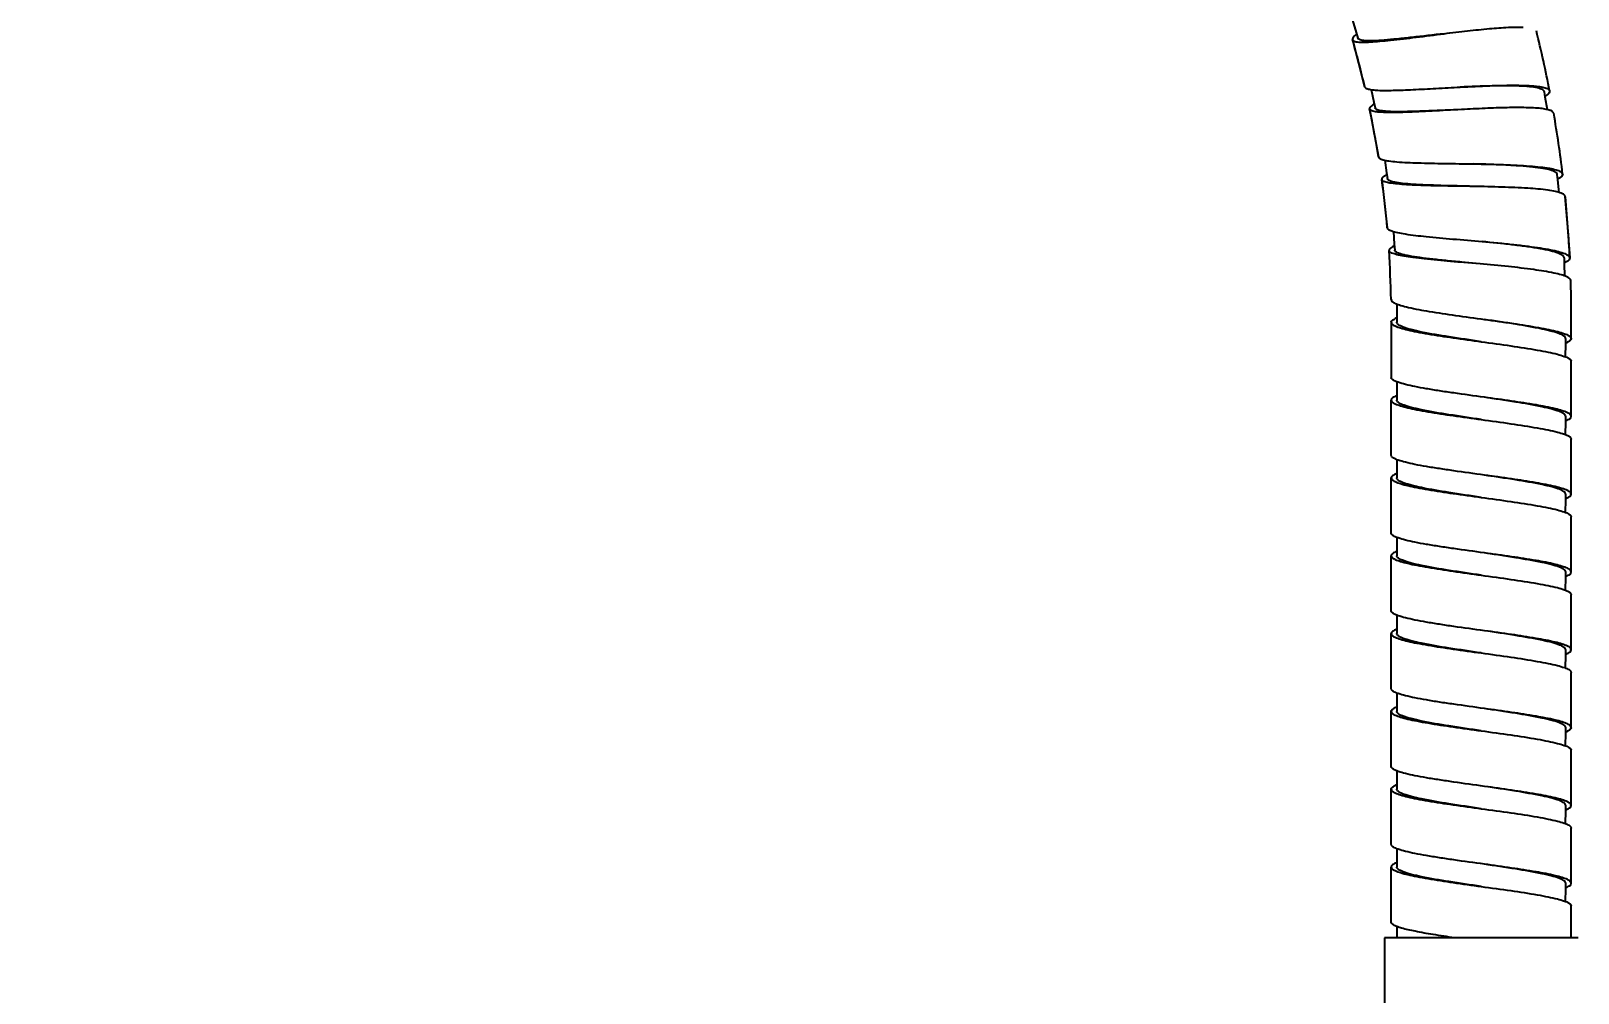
# Model space of a CAD drawing. Header units: millimetres. Extents: x 1035 to 2065, y 1005 to 1731.
# Drawn here: x 1253.5 to 1391, y 1403 to 1488.5 of the extents above; entities that cross this region are included whole.
import ezdxf

# ---------------------------------------------------------------- set-up
doc = ezdxf.new("R2010")
doc.units = ezdxf.units.MM
doc.layers.add('标注', color=1, linetype='Continuous')
doc.styles.add('Daelim Dimension', font='')
doc.styles.get('Daelim Dimension').set_extended_font_data('NanumGothic')
doc.dimstyles.new('DEFAULT', dxfattribs={"dimscale": 2, "dimtxt": 2, "dimasz": 2, "dimexe": 0, "dimexo": 2, "dimgap": 1, "dimtad": 1, "dimdec": 1, "dimzin": 9, "dimdsep": 46, "dimtxsty": 'Daelim Dimension', "dimcen": 0.5, "dimclrd": 252, "dimclre": 252, "dimclrt": 3, "dimadec": 1, "dimazin": 0, "dimtfac": 1, "dimtdec": 1, "dimtix": 1, "dimtmove": 0, "dimatfit": 3, "dimfxl": 1, "dimtolj": 1, "dimtzin": 1, "dimlwd": 9, "dimlwe": 9, "dimarcsym": 0})

# ---------------------------------------------------------------- blocks, each defined once
blk = doc.blocks.new('*D1')
at = {"layer": 'Defpoints', "color": 0, "transparency": 16777216}
for p in [(1167.46, 1411.89), (1412.49, 1245.92), (1167.46, 1219.15)]:
    blk.add_point(p, dxfattribs=at)
at = {"layer": '标注', "color": 5, "lineweight": 9, "transparency": 16777216}
for p, q in [((1167.46, 1407.89), (1167.46, 1219.15)), ((1412.49, 1241.92), (1412.49, 1219.15)), ((1408.49, 1219.15), (1171.46, 1219.15))]:
    blk.add_line(p, q, dxfattribs=at)
at = {"layer": '标注', "color": 5, "transparency": 16777216}
for points in [[(1171.46, 1219.81), (1171.46, 1218.48), (1167.46, 1219.15)], [(1408.49, 1219.81), (1408.49, 1218.48), (1412.49, 1219.15)]]:
    blk.add_solid(points, dxfattribs=at)
at = {"layer": '标注', "color": 7, "transparency": 16777216, "insert": (1289.98, 1228.77), "char_height": 14, "attachment_point": 5, "style": 'Daelim Dimension'}
blk.add_mtext('\\A1;245', dxfattribs=at)

msp = doc.modelspace()

# ---------------------------------------------------------------- linework, layer by layer
at = {"color": 7, "linetype": 'Continuous'}
for p, q in [((1370.95, 1489.45), (1371.27, 1488.35)), ((1370.93, 1487.71), (1372.02, 1483.51)), ((1371.27, 1488.35), (1371.42, 1487.85)), ((1372.6, 1483.28), (1372.84, 1482.16)), ((1372.84, 1482.16), (1372.95, 1481.65)), ((1388.07, 1482.61), (1387.99, 1483.07)), ((1388.26, 1481.47), (1388.07, 1482.61)), ((1372.46, 1481.55), (1373.25, 1477.28)), ((1388.82, 1481.16), (1388.82, 1481.16)), ((1373.81, 1477.01), (1373.97, 1475.87)), ((1373.55, 1475.29), (1374.03, 1470.98)), ((1373.97, 1475.87), (1374.04, 1475.36)), ((1389.19, 1475.24), (1389.14, 1475.71)), ((1389.3, 1474.1), (1389.19, 1475.24)), ((1389.62, 1475.76), (1389.62, 1475.76)), ((1389.84, 1473.75), (1389.84, 1473.75)), ((1389.84, 1473.75), (1390.25, 1468.31)), ((1390.25, 1468.31), (1390.25, 1468.31)), ((1374.38, 1462.59), (1374.38, 1457.69)), ((1390.38, 1454.23), (1390.38, 1459.13)), ((1374.38, 1450.77), (1374.38, 1455.67)), ((1390.38, 1447.31), (1390.38, 1452.21)), ((1374.38, 1443.85), (1374.38, 1448.75)), ((1390.38, 1440.39), (1390.38, 1445.29)), ((1374.38, 1436.93), (1374.38, 1441.83)), ((1390.38, 1433.48), (1390.38, 1438.37)), ((1374.38, 1430.02), (1374.38, 1434.91)), ((1390.38, 1426.56), (1390.38, 1431.46)), ((1374.38, 1423.1), (1374.38, 1428)), ((1390.38, 1419.64), (1390.38, 1424.54)), ((1374.38, 1416.18), (1374.38, 1421.08)), ((1390.38, 1412.72), (1390.38, 1417.62)), ((1374.38, 1409.26), (1374.38, 1414.16)), ((1390.38, 1407.87), (1390.38, 1410.7)), ((1390.98, 1407.87), (1373.78, 1407.87)), ((1373.78, 1407.87), (1373.78, 1396.87)), ((1374.88, 1408.9), (1374.88, 1407.87))]:
    msp.add_line(p, q, dxfattribs=at)
for points in [[(1374.57, 1470.67), (1374.65, 1469.52), (1374.69, 1469)], [(1389.82, 1466.67), (1389.79, 1467.81), (1389.78, 1468.29)], [(1374.88, 1464.23), (1374.88, 1464.13), (1374.88, 1463.11), (1374.88, 1462.59)], [(1389.88, 1459.5), (1389.89, 1460.67), (1389.89, 1461.15)], [(1374.88, 1457.32), (1374.88, 1457.21), (1374.88, 1456.19), (1374.88, 1455.67)], [(1389.88, 1452.58), (1389.89, 1453.75), (1389.89, 1454.23)], [(1374.88, 1450.4), (1374.88, 1450.29), (1374.88, 1449.27), (1374.88, 1448.75)], [(1389.88, 1445.66), (1389.89, 1446.83), (1389.89, 1447.31)], [(1374.88, 1443.48), (1374.88, 1442.35), (1374.88, 1441.83)], [(1389.88, 1438.74), (1389.89, 1439.92), (1389.89, 1440.39)], [(1374.88, 1436.56), (1374.88, 1435.44), (1374.88, 1434.92)], [(1389.88, 1431.83), (1389.89, 1433), (1389.89, 1433.48)], [(1374.88, 1429.65), (1374.88, 1428.52), (1374.88, 1428)], [(1389.88, 1424.91), (1389.89, 1426.08), (1389.89, 1426.56)], [(1374.88, 1422.73), (1374.88, 1421.59), (1374.88, 1421.08)], [(1389.88, 1417.99), (1389.89, 1419.16), (1389.89, 1419.64)], [(1374.88, 1415.81), (1374.88, 1414.69), (1374.88, 1414.16)], [(1389.88, 1411.07), (1389.89, 1412.25), (1389.89, 1412.72)]]:
    msp.add_lwpolyline(points, dxfattribs=at)
for centre, radius, start, end in [((1284.49, 1463.05), 89.9, 13.1563, 15.92), ((1284.47, 1463.05), 105.91, 10.9416, 13.8955), ((1284.47, 1463.05), 89.91, 9.1084, 11.8717), ((1284.47, 1463.05), 105.91, 6.8937, 9.8476), ((1284.47, 1463.05), 105.91, 6.8937, 9.8476), ((1284.47, 1463.05), 89.91, 5.0604, 7.8236), ((1284.45, 1463.05), 105.93, 2.8461, 5.7993), ((1284.45, 1463.05), 89.93, 0.9921, 3.7757), ((1375.73, 1460.72), 2.41, 111.8758, 114.265), ((1389.02, 1462.99), 2.39, 292.512, 295.0143), ((1375.76, 1426.14), 2.41, 112.578, 115.054), ((1389.03, 1428.37), 2.36, 292.6779, 295.2808), ((1375.75, 1419.24), 2.39, 112.6108, 115.1601)]:
    msp.add_arc(centre, radius, start, end, dxfattribs=at)
for points, knots in [([(1379.08, 1488.24), (1379.77, 1488.33), (1381.12, 1488.49), (1383.02, 1488.69), (1384.66, 1488.81), (1385.66, 1488.84), (1386.1, 1488.83)], [0, 0, 0, 0, 0.297511, 0.575123, 0.814429, 1, 1, 1, 1]), ([(1371.1, 1488.02), (1371.05, 1487.97), (1370.96, 1487.88), (1370.92, 1487.76), (1370.93, 1487.71)], [0, 0, 0, 0, 0.613615, 1, 1, 1, 1]), ([(1370.93, 1487.71), (1370.95, 1487.65), (1371.05, 1487.58), (1371.2, 1487.54), (1371.31, 1487.52), (1371.37, 1487.51)], [0, 0, 0, 0, 0.363191, 0.64222, 1, 1, 1, 1]), ([(1371.27, 1488.16), (1371.26, 1488.15), (1371.2, 1488.1), (1371.14, 1488.06), (1371.1, 1488.02)], [0, 0, 0, 0, 0.273472, 1, 1, 1, 1]), ([(1371.37, 1487.51), (1371.53, 1487.49), (1371.92, 1487.48), (1372.59, 1487.5), (1373.41, 1487.57), (1374.76, 1487.7), (1376.67, 1487.93), (1378.25, 1488.13), (1379.08, 1488.24)], [0, 0, 0, 0, 0.064223, 0.150751, 0.257872, 0.383146, 0.675685, 1, 1, 1, 1]), ([(1379.08, 1488.24), (1378.12, 1488.13), (1376.73, 1487.96), (1374.95, 1487.77), (1373.82, 1487.66), (1372.98, 1487.61), (1372.42, 1487.6), (1372.1, 1487.61), (1371.83, 1487.64), (1371.6, 1487.69), (1371.44, 1487.77), (1371.42, 1487.85)], [0, 0, 0, 0, 0.373364, 0.542577, 0.691437, 0.814405, 0.864806, 0.907323, 0.941781, 0.968195, 1, 1, 1, 1]), ([(1372.02, 1483.51), (1372.03, 1483.47), (1372.11, 1483.4), (1372.23, 1483.35), (1372.43, 1483.29), (1372.75, 1483.24), (1373.04, 1483.22), (1373.2, 1483.21)], [0, 0, 0, 0, 0.120195, 0.207733, 0.318034, 0.610859, 1, 1, 1, 1]), ([(1373.2, 1483.21), (1373.65, 1483.19), (1374.69, 1483.2), (1376.41, 1483.27), (1378.4, 1483.38), (1379.8, 1483.46), (1380.52, 1483.49)], [0, 0, 0, 0, 0.185621, 0.425831, 0.70384, 1, 1, 1, 1]), ([(1380.52, 1483.49), (1381.4, 1483.54), (1382.68, 1483.6), (1384.34, 1483.65), (1385.44, 1483.66), (1386.39, 1483.64), (1387.19, 1483.59), (1387.79, 1483.51), (1388.13, 1483.42), (1388.26, 1483.36)], [0, 0, 0, 0, 0.339819, 0.496654, 0.639062, 0.763292, 0.866191, 0.945406, 1, 1, 1, 1]), ([(1387.99, 1483.07), (1387.97, 1483.16), (1387.83, 1483.27), (1387.61, 1483.36), (1387.23, 1483.46), (1386.6, 1483.54), (1385.69, 1483.6), (1384.58, 1483.61), (1382.83, 1483.59), (1381.46, 1483.53), (1380.52, 1483.49)], [0, 0, 0, 0, 0.035026, 0.062083, 0.096791, 0.18944, 0.311319, 0.458697, 0.626712, 1, 1, 1, 1]), ([(1388.26, 1483.36), (1388.29, 1483.34), (1388.37, 1483.3), (1388.44, 1483.22), (1388.46, 1483.15)], [0, 0, 0, 0, 0.313318, 1, 1, 1, 1]), ([(1372.83, 1481.97), (1372.81, 1481.96), (1372.75, 1481.92), (1372.69, 1481.88), (1372.65, 1481.84)], [0, 0, 0, 0, 0.273504, 1, 1, 1, 1]), ([(1388.46, 1483.15), (1388.47, 1483.09), (1388.4, 1482.92), (1388.28, 1482.82), (1388.2, 1482.76)], [0, 0, 0, 0, 0.389302, 1, 1, 1, 1]), ([(1372.65, 1481.84), (1372.59, 1481.79), (1372.5, 1481.72), (1372.45, 1481.59), (1372.46, 1481.55)], [0, 0, 0, 0, 0.613772, 1, 1, 1, 1]), ([(1372.75, 1481.35), (1372.68, 1481.37), (1372.56, 1481.41), (1372.47, 1481.5), (1372.46, 1481.55)], [0, 0, 0, 0, 0.614236, 1, 1, 1, 1]), ([(1380.62, 1481.5), (1379.75, 1481.45), (1378.1, 1481.36), (1376.12, 1481.26), (1374.74, 1481.22), (1373.91, 1481.23), (1373.27, 1481.26), (1372.9, 1481.31), (1372.75, 1481.35)], [0, 0, 0, 0, 0.332121, 0.628906, 0.75402, 0.859112, 0.941621, 1, 1, 1, 1]), ([(1380.63, 1481.5), (1379.66, 1481.45), (1378.26, 1481.39), (1376.47, 1481.32), (1375.33, 1481.3), (1374.5, 1481.3), (1373.94, 1481.33), (1373.61, 1481.37), (1373.35, 1481.41), (1373.12, 1481.47), (1372.97, 1481.57), (1372.95, 1481.65)], [0, 0, 0, 0, 0.373256, 0.542305, 0.691117, 0.814153, 0.864616, 0.907216, 0.941711, 0.968172, 1, 1, 1, 1]), ([(1387.68, 1481.59), (1387.25, 1481.63), (1386.25, 1481.68), (1384.59, 1481.67), (1382.68, 1481.6), (1381.32, 1481.53), (1380.62, 1481.5)], [0, 0, 0, 0, 0.185173, 0.424394, 0.702171, 1, 1, 1, 1]), ([(1388.82, 1481.16), (1388.81, 1481.22), (1388.71, 1481.34), (1388.47, 1481.44), (1388.12, 1481.53), (1387.84, 1481.57), (1387.68, 1481.59)], [0, 0, 0, 0, 0.133088, 0.333025, 0.621027, 1, 1, 1, 1]), ([(1373.25, 1477.28), (1373.26, 1477.22), (1373.35, 1477.14), (1373.5, 1477.08), (1373.61, 1477.04), (1373.66, 1477.03)], [0, 0, 0, 0, 0.361452, 0.64112, 1, 1, 1, 1]), ([(1373.66, 1477.03), (1373.83, 1476.98), (1374.24, 1476.91), (1375.27, 1476.81), (1376.92, 1476.74), (1379.2, 1476.7), (1380.86, 1476.68), (1381.73, 1476.66)], [0, 0, 0, 0, 0.064594, 0.151719, 0.385365, 0.67807, 1, 1, 1, 1]), ([(1381.73, 1476.66), (1382.6, 1476.65), (1383.89, 1476.62), (1385.54, 1476.55), (1386.64, 1476.48), (1387.59, 1476.4), (1388.38, 1476.29), (1388.98, 1476.17), (1389.31, 1476.05), (1389.43, 1475.98)], [0, 0, 0, 0, 0.339706, 0.496498, 0.638881, 0.763111, 0.866042, 0.945319, 1, 1, 1, 1]), ([(1389.14, 1475.71), (1389.13, 1475.8), (1389, 1475.93), (1388.79, 1476.03), (1388.41, 1476.16), (1387.79, 1476.28), (1386.89, 1476.4), (1385.78, 1476.49), (1384.04, 1476.59), (1382.67, 1476.64), (1381.73, 1476.66)], [0, 0, 0, 0, 0.034852, 0.061916, 0.096736, 0.189487, 0.311213, 0.45866, 0.626797, 1, 1, 1, 1]), ([(1373.75, 1475.57), (1373.69, 1475.53), (1373.6, 1475.46), (1373.54, 1475.33), (1373.55, 1475.29)], [0, 0, 0, 0, 0.61368, 1, 1, 1, 1]), ([(1373.82, 1475.07), (1373.75, 1475.1), (1373.64, 1475.14), (1373.55, 1475.24), (1373.55, 1475.29)], [0, 0, 0, 0, 0.613776, 1, 1, 1, 1]), ([(1373.94, 1475.69), (1373.93, 1475.68), (1373.86, 1475.64), (1373.8, 1475.6), (1373.75, 1475.57)], [0, 0, 0, 0, 0.273458, 1, 1, 1, 1]), ([(1381.69, 1474.66), (1380.72, 1474.69), (1379.32, 1474.72), (1377.53, 1474.78), (1376.39, 1474.84), (1375.56, 1474.9), (1375.01, 1474.97), (1374.68, 1475.03), (1374.42, 1475.09), (1374.2, 1475.17), (1374.05, 1475.28), (1374.04, 1475.36)], [0, 0, 0, 0, 0.373351, 0.542504, 0.691295, 0.814055, 0.864475, 0.907094, 0.94169, 0.968237, 1, 1, 1, 1]), ([(1389.62, 1475.76), (1389.62, 1475.7), (1389.55, 1475.54), (1389.41, 1475.44), (1389.33, 1475.39)], [0, 0, 0, 0, 0.38826, 1, 1, 1, 1]), ([(1389.43, 1475.98), (1389.46, 1475.96), (1389.54, 1475.91), (1389.61, 1475.83), (1389.62, 1475.76)], [0, 0, 0, 0, 0.31367, 1, 1, 1, 1]), ([(1381.69, 1474.66), (1380.82, 1474.68), (1379.16, 1474.7), (1377.18, 1474.74), (1375.79, 1474.81), (1374.97, 1474.87), (1374.33, 1474.95), (1373.96, 1475.02), (1373.82, 1475.07)], [0, 0, 0, 0, 0.332264, 0.629136, 0.754253, 0.859305, 0.941735, 1, 1, 1, 1]), ([(1389.47, 1474.06), (1389.31, 1474.12), (1388.93, 1474.22), (1387.95, 1474.39), (1386.36, 1474.52), (1384.15, 1474.61), (1382.54, 1474.65), (1381.69, 1474.66)], [0, 0, 0, 0, 0.064105, 0.150341, 0.38231, 0.675042, 1, 1, 1, 1]), ([(1389.84, 1473.75), (1389.83, 1473.82), (1389.72, 1473.96), (1389.56, 1474.03), (1389.47, 1474.06)], [0, 0, 0, 0, 0.386428, 1, 1, 1, 1]), ([(1374.03, 1470.98), (1374.04, 1470.92), (1374.13, 1470.83), (1374.27, 1470.76), (1374.37, 1470.72), (1374.43, 1470.7)], [0, 0, 0, 0, 0.36173, 0.6413, 1, 1, 1, 1]), ([(1374.43, 1470.7), (1374.59, 1470.64), (1374.99, 1470.54), (1376.01, 1470.37), (1377.65, 1470.18), (1379.93, 1469.98), (1381.58, 1469.84), (1382.45, 1469.76)], [0, 0, 0, 0, 0.064524, 0.151605, 0.385233, 0.677989, 1, 1, 1, 1]), ([(1382.45, 1469.76), (1383.32, 1469.69), (1384.6, 1469.57), (1386.24, 1469.38), (1387.33, 1469.24), (1388.27, 1469.09), (1389.05, 1468.93), (1389.64, 1468.76), (1389.96, 1468.62), (1390.08, 1468.54)], [0, 0, 0, 0, 0.339525, 0.496253, 0.638602, 0.762838, 0.865821, 0.945196, 1, 1, 1, 1]), ([(1389.77, 1468.29), (1389.77, 1468.38), (1389.65, 1468.52), (1389.44, 1468.63), (1389.08, 1468.79), (1388.47, 1468.96), (1387.57, 1469.14), (1386.48, 1469.31), (1384.75, 1469.53), (1383.39, 1469.67), (1382.45, 1469.76)], [0, 0, 0, 0, 0.035072, 0.06218, 0.096892, 0.189585, 0.311524, 0.458938, 0.62685, 1, 1, 1, 1]), ([(1374.42, 1469.24), (1374.35, 1469.2), (1374.25, 1469.13), (1374.18, 1469.02), (1374.19, 1468.97)], [0, 0, 0, 0, 0.614054, 1, 1, 1, 1]), ([(1374.45, 1468.74), (1374.38, 1468.77), (1374.27, 1468.82), (1374.19, 1468.92), (1374.19, 1468.97)], [0, 0, 0, 0, 0.614112, 1, 1, 1, 1]), ([(1374.61, 1469.34), (1374.59, 1469.33), (1374.53, 1469.3), (1374.46, 1469.27), (1374.42, 1469.24)], [0, 0, 0, 0, 0.273203, 1, 1, 1, 1]), ([(1382.27, 1467.77), (1381.4, 1467.85), (1379.75, 1467.99), (1377.77, 1468.17), (1376.39, 1468.33), (1375.58, 1468.45), (1374.94, 1468.57), (1374.59, 1468.68), (1374.45, 1468.74)], [0, 0, 0, 0, 0.332592, 0.629558, 0.754745, 0.859791, 0.941925, 1, 1, 1, 1]), ([(1382.27, 1467.77), (1381.31, 1467.86), (1379.91, 1468), (1378.13, 1468.18), (1376.99, 1468.32), (1376.17, 1468.44), (1375.62, 1468.55), (1375.3, 1468.63), (1375.04, 1468.72), (1374.83, 1468.81), (1374.69, 1468.92), (1374.69, 1469)], [0, 0, 0, 0, 0.373701, 0.54298, 0.691818, 0.814752, 0.865126, 0.907617, 0.94202, 0.968346, 1, 1, 1, 1]), ([(1390.25, 1468.31), (1390.26, 1468.25), (1390.17, 1468.09), (1390.03, 1468), (1389.94, 1467.96)], [0, 0, 0, 0, 0.388483, 1, 1, 1, 1]), ([(1390.08, 1468.54), (1390.11, 1468.52), (1390.18, 1468.46), (1390.25, 1468.38), (1390.25, 1468.31)], [0, 0, 0, 0, 0.314226, 1, 1, 1, 1]), ([(1389.98, 1466.63), (1389.82, 1466.7), (1389.45, 1466.82), (1388.47, 1467.05), (1386.9, 1467.3), (1384.71, 1467.55), (1383.11, 1467.7), (1382.27, 1467.77)], [0, 0, 0, 0, 0.064539, 0.151746, 0.384173, 0.675779, 1, 1, 1, 1]), ([(1390.33, 1466.29), (1390.33, 1466.35), (1390.22, 1466.51), (1390.07, 1466.58), (1389.98, 1466.63)], [0, 0, 0, 0, 0.385208, 1, 1, 1, 1]), ([(1390.38, 1461.14), (1390.38, 1461.97), (1390.39, 1463.69), (1390.36, 1465.4), (1390.33, 1466.29)], [0, 0, 0, 0, 0.484131, 1, 1, 1, 1]), ([(1374.37, 1464.61), (1374.37, 1464.54), (1374.45, 1464.44), (1374.59, 1464.35), (1374.69, 1464.3), (1374.74, 1464.27)], [0, 0, 0, 0, 0.371555, 0.649465, 1, 1, 1, 1]), ([(1374.74, 1464.27), (1374.9, 1464.2), (1375.29, 1464.06), (1376.29, 1463.81), (1377.91, 1463.52), (1380.16, 1463.18), (1381.8, 1462.95), (1382.66, 1462.84)], [0, 0, 0, 0, 0.064575, 0.151492, 0.385043, 0.677671, 1, 1, 1, 1]), ([(1374.38, 1462.59), (1374.38, 1462.65), (1374.46, 1462.75), (1374.59, 1462.84), (1374.69, 1462.89), (1374.74, 1462.91)], [0, 0, 0, 0, 0.37298, 0.648745, 1, 1, 1, 1]), ([(1382.66, 1462.84), (1383.51, 1462.72), (1385.11, 1462.5), (1387.03, 1462.2), (1388.35, 1461.95), (1389.13, 1461.78), (1389.73, 1461.6), (1390.06, 1461.47), (1390.18, 1461.39)], [0, 0, 0, 0, 0.336272, 0.632954, 0.757136, 0.862021, 0.94342, 1, 1, 1, 1]), ([(1389.88, 1461.15), (1389.89, 1461.23), (1389.77, 1461.36), (1389.57, 1461.47), (1389.33, 1461.58), (1389.02, 1461.68), (1388.51, 1461.83), (1387.31, 1462.1), (1385.3, 1462.45), (1383.59, 1462.7), (1382.66, 1462.84)], [0, 0, 0, 0, 0.033351, 0.059893, 0.094361, 0.136844, 0.187056, 0.309045, 0.625303, 1, 1, 1, 1]), ([(1374.38, 1462.59), (1374.38, 1462.52), (1374.46, 1462.43), (1374.59, 1462.33), (1374.68, 1462.28), (1374.73, 1462.26)], [0, 0, 0, 0, 0.374659, 0.650781, 1, 1, 1, 1]), ([(1374.73, 1462.26), (1374.88, 1462.19), (1375.25, 1462.06), (1375.9, 1461.89), (1376.71, 1461.72), (1378.05, 1461.48), (1379.96, 1461.19), (1381.55, 1460.97), (1382.38, 1460.86)], [0, 0, 0, 0, 0.064129, 0.150492, 0.257474, 0.382677, 0.675337, 1, 1, 1, 1]), ([(1382.38, 1460.85), (1381.43, 1461), (1379.66, 1461.26), (1377.57, 1461.6), (1376.33, 1461.88), (1375.79, 1462.03), (1375.47, 1462.14), (1375.22, 1462.25), (1375.01, 1462.37), (1374.88, 1462.5), (1374.88, 1462.59)], [0, 0, 0, 0, 0.372129, 0.688908, 0.81168, 0.862202, 0.904966, 0.939737, 0.966633, 1, 1, 1, 1]), ([(1390.18, 1461.39), (1390.21, 1461.37), (1390.3, 1461.32), (1390.38, 1461.22), (1390.38, 1461.14)], [0, 0, 0, 0, 0.330514, 1, 1, 1, 1]), ([(1382.38, 1460.86), (1383.26, 1460.74), (1384.92, 1460.51), (1386.91, 1460.2), (1388.28, 1459.95), (1389.09, 1459.77), (1389.7, 1459.59), (1390.05, 1459.45), (1390.18, 1459.38)], [0, 0, 0, 0, 0.334649, 0.632695, 0.757663, 0.86202, 0.943256, 1, 1, 1, 1]), ([(1390.38, 1461.14), (1390.38, 1461.08), (1390.31, 1460.98), (1390.18, 1460.89), (1390.08, 1460.84), (1390.03, 1460.82)], [0, 0, 0, 0, 0.374156, 0.649754, 1, 1, 1, 1]), ([(1390.18, 1459.38), (1390.21, 1459.36), (1390.3, 1459.3), (1390.38, 1459.2), (1390.38, 1459.13)], [0, 0, 0, 0, 0.332015, 1, 1, 1, 1]), ([(1374.58, 1457.44), (1374.55, 1457.46), (1374.47, 1457.52), (1374.38, 1457.61), (1374.38, 1457.69)], [0, 0, 0, 0, 0.329643, 1, 1, 1, 1]), ([(1382.66, 1455.92), (1381.75, 1456.04), (1380.41, 1456.23), (1378.7, 1456.48), (1377.54, 1456.67), (1376.54, 1456.85), (1375.7, 1457.04), (1375.06, 1457.22), (1374.71, 1457.36), (1374.58, 1457.44)], [0, 0, 0, 0, 0.33386, 0.490045, 0.632924, 0.758425, 0.863041, 0.944041, 1, 1, 1, 1]), ([(1374.59, 1455.92), (1374.56, 1455.9), (1374.47, 1455.84), (1374.38, 1455.74), (1374.38, 1455.67)], [0, 0, 0, 0, 0.331544, 1, 1, 1, 1]), ([(1374.83, 1456.04), (1374.81, 1456.03), (1374.73, 1455.99), (1374.65, 1455.95), (1374.59, 1455.92)], [0, 0, 0, 0, 0.278383, 1, 1, 1, 1]), ([(1389.88, 1454.23), (1389.89, 1454.31), (1389.77, 1454.44), (1389.57, 1454.56), (1389.33, 1454.66), (1389.03, 1454.76), (1388.51, 1454.91), (1387.31, 1455.19), (1385.3, 1455.53), (1383.59, 1455.78), (1382.66, 1455.92)], [0, 0, 0, 0, 0.033314, 0.059884, 0.09425, 0.13652, 0.186582, 0.308596, 0.625012, 1, 1, 1, 1]), ([(1390.03, 1454.55), (1389.89, 1454.62), (1389.53, 1454.75), (1388.61, 1454.99), (1387.1, 1455.27), (1385, 1455.6), (1383.47, 1455.81), (1382.66, 1455.92)], [0, 0, 0, 0, 0.064326, 0.150521, 0.381796, 0.673948, 1, 1, 1, 1]), ([(1374.38, 1455.67), (1374.38, 1455.6), (1374.46, 1455.51), (1374.59, 1455.41), (1374.68, 1455.36), (1374.73, 1455.34)], [0, 0, 0, 0, 0.375097, 0.650994, 1, 1, 1, 1]), ([(1374.73, 1455.34), (1374.88, 1455.27), (1375.25, 1455.14), (1375.9, 1454.97), (1376.71, 1454.8), (1378.05, 1454.56), (1379.96, 1454.27), (1381.55, 1454.05), (1382.38, 1453.94)], [0, 0, 0, 0, 0.06411, 0.15047, 0.25746, 0.382673, 0.675339, 1, 1, 1, 1]), ([(1382.38, 1453.94), (1381.43, 1454.08), (1379.65, 1454.34), (1377.57, 1454.69), (1376.32, 1454.97), (1375.78, 1455.12), (1375.47, 1455.22), (1375.22, 1455.33), (1375.01, 1455.45), (1374.88, 1455.58), (1374.88, 1455.67)], [0, 0, 0, 0, 0.372387, 0.689586, 0.812362, 0.862785, 0.905359, 0.939965, 0.966715, 1, 1, 1, 1]), ([(1390.38, 1454.23), (1390.38, 1454.29), (1390.31, 1454.39), (1390.18, 1454.48), (1390.09, 1454.53), (1390.03, 1454.55)], [0, 0, 0, 0, 0.374793, 0.650609, 1, 1, 1, 1]), ([(1382.38, 1453.94), (1383.26, 1453.82), (1384.92, 1453.59), (1386.91, 1453.28), (1388.28, 1453.03), (1389.09, 1452.85), (1389.71, 1452.67), (1390.05, 1452.54), (1390.18, 1452.46)], [0, 0, 0, 0, 0.334732, 0.632826, 0.757795, 0.862129, 0.943321, 1, 1, 1, 1]), ([(1389.94, 1453.86), (1389.96, 1453.87), (1390.04, 1453.9), (1390.13, 1453.95), (1390.18, 1453.98)], [0, 0, 0, 0, 0.279043, 1, 1, 1, 1]), ([(1390.18, 1453.98), (1390.21, 1454), (1390.3, 1454.06), (1390.38, 1454.15), (1390.38, 1454.23)], [0, 0, 0, 0, 0.330507, 1, 1, 1, 1]), ([(1390.18, 1452.46), (1390.21, 1452.44), (1390.3, 1452.38), (1390.38, 1452.28), (1390.38, 1452.21)], [0, 0, 0, 0, 0.331758, 1, 1, 1, 1]), ([(1374.58, 1450.52), (1374.55, 1450.54), (1374.47, 1450.6), (1374.38, 1450.7), (1374.38, 1450.77)], [0, 0, 0, 0, 0.329849, 1, 1, 1, 1]), ([(1382.66, 1449), (1381.75, 1449.13), (1380.41, 1449.31), (1378.7, 1449.57), (1377.55, 1449.75), (1376.54, 1449.93), (1375.7, 1450.12), (1375.07, 1450.3), (1374.71, 1450.44), (1374.58, 1450.52)], [0, 0, 0, 0, 0.333793, 0.489954, 0.632819, 0.758321, 0.862955, 0.94399, 1, 1, 1, 1]), ([(1374.59, 1449), (1374.56, 1448.98), (1374.47, 1448.92), (1374.38, 1448.82), (1374.38, 1448.75)], [0, 0, 0, 0, 0.331386, 1, 1, 1, 1]), ([(1374.83, 1449.12), (1374.81, 1449.11), (1374.73, 1449.07), (1374.64, 1449.03), (1374.59, 1449)], [0, 0, 0, 0, 0.278525, 1, 1, 1, 1]), ([(1390.03, 1447.63), (1389.89, 1447.7), (1389.53, 1447.83), (1388.61, 1448.07), (1387.1, 1448.35), (1385, 1448.68), (1383.46, 1448.89), (1382.66, 1449)], [0, 0, 0, 0, 0.064339, 0.150541, 0.381821, 0.673965, 1, 1, 1, 1]), ([(1389.88, 1447.31), (1389.88, 1447.4), (1389.76, 1447.53), (1389.56, 1447.64), (1389.32, 1447.75), (1389.02, 1447.85), (1388.5, 1448), (1387.31, 1448.27), (1385.3, 1448.61), (1383.59, 1448.86), (1382.66, 1449)], [0, 0, 0, 0, 0.033487, 0.060043, 0.094399, 0.136822, 0.187084, 0.309277, 0.625347, 1, 1, 1, 1]), ([(1374.38, 1448.75), (1374.38, 1448.69), (1374.46, 1448.59), (1374.59, 1448.5), (1374.68, 1448.45), (1374.73, 1448.42)], [0, 0, 0, 0, 0.375019, 0.650941, 1, 1, 1, 1]), ([(1374.73, 1448.42), (1374.88, 1448.35), (1375.26, 1448.22), (1375.9, 1448.05), (1376.71, 1447.88), (1378.05, 1447.64), (1379.96, 1447.35), (1381.55, 1447.14), (1382.38, 1447.02)], [0, 0, 0, 0, 0.064123, 0.150492, 0.257486, 0.382698, 0.675354, 1, 1, 1, 1]), ([(1382.38, 1447.02), (1381.43, 1447.16), (1379.65, 1447.42), (1377.57, 1447.77), (1376.33, 1448.05), (1375.79, 1448.2), (1375.47, 1448.31), (1375.22, 1448.41), (1375.01, 1448.53), (1374.88, 1448.66), (1374.88, 1448.75)], [0, 0, 0, 0, 0.372303, 0.689228, 0.812033, 0.8625, 0.905193, 0.939902, 0.966682, 1, 1, 1, 1]), ([(1390.38, 1447.31), (1390.38, 1447.37), (1390.31, 1447.47), (1390.18, 1447.56), (1390.09, 1447.61), (1390.03, 1447.63)], [0, 0, 0, 0, 0.374768, 0.650594, 1, 1, 1, 1]), ([(1382.38, 1447.02), (1383.26, 1446.9), (1384.92, 1446.67), (1386.91, 1446.37), (1388.28, 1446.11), (1389.09, 1445.93), (1389.7, 1445.76), (1390.05, 1445.62), (1390.17, 1445.54)], [0, 0, 0, 0, 0.33454, 0.632532, 0.757505, 0.861891, 0.943181, 1, 1, 1, 1]), ([(1389.94, 1446.94), (1389.96, 1446.95), (1390.05, 1446.99), (1390.13, 1447.03), (1390.18, 1447.06)], [0, 0, 0, 0, 0.279423, 1, 1, 1, 1]), ([(1390.18, 1447.06), (1390.21, 1447.08), (1390.3, 1447.14), (1390.38, 1447.24), (1390.38, 1447.31)], [0, 0, 0, 0, 0.330007, 1, 1, 1, 1]), ([(1390.17, 1445.54), (1390.21, 1445.52), (1390.3, 1445.46), (1390.38, 1445.37), (1390.38, 1445.29)], [0, 0, 0, 0, 0.332251, 1, 1, 1, 1]), ([(1374.58, 1443.6), (1374.55, 1443.62), (1374.47, 1443.68), (1374.38, 1443.78), (1374.38, 1443.85)], [0, 0, 0, 0, 0.330168, 1, 1, 1, 1]), ([(1382.66, 1442.09), (1381.75, 1442.21), (1380.42, 1442.39), (1378.7, 1442.65), (1377.55, 1442.83), (1376.54, 1443.02), (1375.71, 1443.2), (1375.07, 1443.38), (1374.71, 1443.52), (1374.58, 1443.6)], [0, 0, 0, 0, 0.333651, 0.489761, 0.632601, 0.758107, 0.862778, 0.943887, 1, 1, 1, 1]), ([(1374.83, 1442.2), (1374.81, 1442.19), (1374.72, 1442.16), (1374.64, 1442.12), (1374.59, 1442.08)], [0, 0, 0, 0, 0.278742, 1, 1, 1, 1]), ([(1390.03, 1440.72), (1389.89, 1440.79), (1389.53, 1440.91), (1388.61, 1441.16), (1387.1, 1441.44), (1385, 1441.76), (1383.47, 1441.97), (1382.66, 1442.09)], [0, 0, 0, 0, 0.064322, 0.150514, 0.381787, 0.673942, 1, 1, 1, 1]), ([(1389.89, 1440.39), (1389.89, 1440.48), (1389.77, 1440.61), (1389.57, 1440.72), (1389.33, 1440.83), (1389.03, 1440.93), (1388.51, 1441.08), (1387.31, 1441.35), (1385.3, 1441.69), (1383.59, 1441.95), (1382.66, 1442.08)], [0, 0, 0, 0, 0.033358, 0.059938, 0.094367, 0.136725, 0.186825, 0.308901, 0.625258, 1, 1, 1, 1]), ([(1374.59, 1442.08), (1374.56, 1442.06), (1374.47, 1442), (1374.38, 1441.91), (1374.38, 1441.83)], [0, 0, 0, 0, 0.331066, 1, 1, 1, 1]), ([(1374.38, 1441.83), (1374.38, 1441.77), (1374.46, 1441.67), (1374.59, 1441.58), (1374.68, 1441.53), (1374.73, 1441.5)], [0, 0, 0, 0, 0.37508, 0.650984, 1, 1, 1, 1]), ([(1374.73, 1441.5), (1374.88, 1441.43), (1375.26, 1441.31), (1375.9, 1441.14), (1376.71, 1440.97), (1378.05, 1440.73), (1379.96, 1440.44), (1381.55, 1440.22), (1382.38, 1440.1)], [0, 0, 0, 0, 0.064127, 0.150498, 0.257492, 0.382706, 0.67536, 1, 1, 1, 1]), ([(1382.38, 1440.1), (1381.43, 1440.24), (1379.66, 1440.5), (1377.57, 1440.85), (1376.33, 1441.13), (1375.79, 1441.28), (1375.48, 1441.39), (1375.22, 1441.5), (1375.01, 1441.61), (1374.88, 1441.74), (1374.88, 1441.83)], [0, 0, 0, 0, 0.37208, 0.688886, 0.811681, 0.862214, 0.904986, 0.939763, 0.966651, 1, 1, 1, 1]), ([(1390.38, 1440.39), (1390.38, 1440.45), (1390.31, 1440.55), (1390.18, 1440.64), (1390.09, 1440.69), (1390.03, 1440.72)], [0, 0, 0, 0, 0.374779, 0.650603, 1, 1, 1, 1]), ([(1382.38, 1440.1), (1383.26, 1439.98), (1384.92, 1439.75), (1386.91, 1439.45), (1388.28, 1439.19), (1389.09, 1439.02), (1389.71, 1438.84), (1390.05, 1438.7), (1390.18, 1438.62)], [0, 0, 0, 0, 0.334684, 0.632752, 0.757721, 0.862069, 0.943286, 1, 1, 1, 1]), ([(1389.94, 1440.02), (1389.96, 1440.03), (1390.05, 1440.07), (1390.13, 1440.11), (1390.18, 1440.15)], [0, 0, 0, 0, 0.279251, 1, 1, 1, 1]), ([(1390.18, 1440.15), (1390.21, 1440.16), (1390.3, 1440.22), (1390.38, 1440.32), (1390.38, 1440.39)], [0, 0, 0, 0, 0.330203, 1, 1, 1, 1]), ([(1390.18, 1438.62), (1390.21, 1438.6), (1390.3, 1438.55), (1390.38, 1438.45), (1390.38, 1438.37)], [0, 0, 0, 0, 0.331906, 1, 1, 1, 1]), ([(1374.58, 1436.69), (1374.55, 1436.71), (1374.47, 1436.77), (1374.38, 1436.86), (1374.38, 1436.93)], [0, 0, 0, 0, 0.329673, 1, 1, 1, 1]), ([(1382.66, 1435.17), (1381.75, 1435.29), (1380.41, 1435.47), (1378.7, 1435.73), (1377.54, 1435.92), (1376.54, 1436.1), (1375.7, 1436.29), (1375.06, 1436.47), (1374.71, 1436.61), (1374.58, 1436.69)], [0, 0, 0, 0, 0.333851, 0.490033, 0.632909, 0.75841, 0.863028, 0.944033, 1, 1, 1, 1]), ([(1374.83, 1435.28), (1374.81, 1435.28), (1374.73, 1435.24), (1374.65, 1435.2), (1374.59, 1435.17)], [0, 0, 0, 0, 0.278398, 1, 1, 1, 1]), ([(1374.59, 1435.17), (1374.56, 1435.15), (1374.47, 1435.09), (1374.38, 1434.99), (1374.38, 1434.92)], [0, 0, 0, 0, 0.331543, 1, 1, 1, 1]), ([(1374.38, 1434.91), (1374.38, 1434.85), (1374.46, 1434.75), (1374.59, 1434.66), (1374.68, 1434.61), (1374.73, 1434.59)], [0, 0, 0, 0, 0.375065, 0.650973, 1, 1, 1, 1]), ([(1374.73, 1434.59), (1374.88, 1434.52), (1375.26, 1434.39), (1375.9, 1434.22), (1376.71, 1434.05), (1378.05, 1433.81), (1379.96, 1433.52), (1381.55, 1433.3), (1382.38, 1433.19)], [0, 0, 0, 0, 0.064117, 0.150481, 0.257473, 0.382686, 0.675346, 1, 1, 1, 1]), ([(1382.38, 1433.19), (1381.43, 1433.33), (1379.65, 1433.59), (1377.57, 1433.94), (1376.33, 1434.21), (1375.78, 1434.37), (1375.47, 1434.47), (1375.22, 1434.58), (1375.01, 1434.7), (1374.88, 1434.83), (1374.88, 1434.92)], [0, 0, 0, 0, 0.372385, 0.689485, 0.812291, 0.862741, 0.905339, 0.939963, 0.966722, 1, 1, 1, 1]), ([(1389.89, 1433.48), (1389.89, 1433.56), (1389.77, 1433.69), (1389.57, 1433.8), (1389.33, 1433.91), (1389.03, 1434.01), (1388.51, 1434.16), (1387.31, 1434.43), (1385.3, 1434.78), (1383.59, 1435.03), (1382.66, 1435.17)], [0, 0, 0, 0, 0.033452, 0.059989, 0.094246, 0.136454, 0.186586, 0.30884, 0.625033, 1, 1, 1, 1]), ([(1390.03, 1433.8), (1389.89, 1433.87), (1389.53, 1434), (1388.61, 1434.24), (1387.1, 1434.52), (1385, 1434.85), (1383.46, 1435.06), (1382.66, 1435.17)], [0, 0, 0, 0, 0.064323, 0.150515, 0.38179, 0.673945, 1, 1, 1, 1]), ([(1382.38, 1433.19), (1383.26, 1433.07), (1384.92, 1432.84), (1386.91, 1432.53), (1388.28, 1432.28), (1389.09, 1432.1), (1389.71, 1431.92), (1390.05, 1431.78), (1390.18, 1431.71)], [0, 0, 0, 0, 0.33472, 0.632809, 0.757778, 0.862116, 0.943313, 1, 1, 1, 1]), ([(1389.94, 1433.11), (1389.96, 1433.12), (1390.04, 1433.15), (1390.13, 1433.19), (1390.18, 1433.23)], [0, 0, 0, 0, 0.279086, 1, 1, 1, 1]), ([(1390.38, 1433.48), (1390.38, 1433.54), (1390.31, 1433.64), (1390.18, 1433.73), (1390.09, 1433.78), (1390.03, 1433.8)], [0, 0, 0, 0, 0.374801, 0.650615, 1, 1, 1, 1]), ([(1390.18, 1433.23), (1390.21, 1433.25), (1390.3, 1433.31), (1390.38, 1433.4), (1390.38, 1433.48)], [0, 0, 0, 0, 0.330443, 1, 1, 1, 1]), ([(1390.18, 1431.71), (1390.21, 1431.69), (1390.3, 1431.63), (1390.38, 1431.53), (1390.38, 1431.46)], [0, 0, 0, 0, 0.33179, 1, 1, 1, 1]), ([(1374.58, 1429.77), (1374.55, 1429.79), (1374.47, 1429.85), (1374.38, 1429.94), (1374.38, 1430.02)], [0, 0, 0, 0, 0.329854, 1, 1, 1, 1]), ([(1382.66, 1428.25), (1381.75, 1428.38), (1380.41, 1428.56), (1378.7, 1428.81), (1377.55, 1429), (1376.54, 1429.18), (1375.7, 1429.37), (1375.07, 1429.55), (1374.71, 1429.69), (1374.58, 1429.77)], [0, 0, 0, 0, 0.333791, 0.489952, 0.632817, 0.758319, 0.862954, 0.94399, 1, 1, 1, 1]), ([(1374.38, 1428), (1374.38, 1428.06), (1374.46, 1428.16), (1374.59, 1428.25), (1374.68, 1428.3), (1374.74, 1428.33)], [0, 0, 0, 0, 0.37443, 0.650462, 1, 1, 1, 1]), ([(1374.38, 1428), (1374.38, 1427.94), (1374.46, 1427.84), (1374.59, 1427.74), (1374.68, 1427.69), (1374.73, 1427.67)], [0, 0, 0, 0, 0.375004, 0.650929, 1, 1, 1, 1]), ([(1374.73, 1427.67), (1374.88, 1427.6), (1375.26, 1427.47), (1375.9, 1427.3), (1376.71, 1427.13), (1378.05, 1426.89), (1379.96, 1426.6), (1381.55, 1426.38), (1382.38, 1426.27)], [0, 0, 0, 0, 0.064126, 0.150497, 0.257492, 0.382705, 0.675359, 1, 1, 1, 1]), ([(1382.38, 1426.27), (1381.43, 1426.41), (1379.65, 1426.67), (1377.57, 1427.02), (1376.33, 1427.3), (1375.79, 1427.45), (1375.47, 1427.55), (1375.22, 1427.66), (1375.01, 1427.78), (1374.88, 1427.91), (1374.88, 1428)], [0, 0, 0, 0, 0.372304, 0.689205, 0.812009, 0.86249, 0.9052, 0.939912, 0.966687, 1, 1, 1, 1]), ([(1389.89, 1426.56), (1389.89, 1426.64), (1389.76, 1426.77), (1389.56, 1426.89), (1389.32, 1426.99), (1389.02, 1427.1), (1388.51, 1427.25), (1387.31, 1427.52), (1385.3, 1427.86), (1383.59, 1428.11), (1382.66, 1428.25)], [0, 0, 0, 0, 0.033464, 0.060094, 0.094517, 0.136912, 0.187062, 0.309143, 0.625366, 1, 1, 1, 1]), ([(1390.03, 1426.88), (1389.89, 1426.95), (1389.53, 1427.08), (1388.61, 1427.32), (1387.1, 1427.6), (1385, 1427.93), (1383.47, 1428.14), (1382.66, 1428.25)], [0, 0, 0, 0, 0.064325, 0.150518, 0.381793, 0.673946, 1, 1, 1, 1]), ([(1382.38, 1426.27), (1383.26, 1426.15), (1384.92, 1425.92), (1386.91, 1425.62), (1388.28, 1425.36), (1389.09, 1425.18), (1389.7, 1425), (1390.05, 1424.87), (1390.17, 1424.79)], [0, 0, 0, 0, 0.334594, 0.632615, 0.757587, 0.861959, 0.943221, 1, 1, 1, 1]), ([(1390.38, 1426.56), (1390.38, 1426.62), (1390.31, 1426.72), (1390.18, 1426.81), (1390.09, 1426.86), (1390.03, 1426.88)], [0, 0, 0, 0, 0.374816, 0.650627, 1, 1, 1, 1]), ([(1390.38, 1426.56), (1390.38, 1426.5), (1390.31, 1426.4), (1390.18, 1426.31), (1390.09, 1426.26), (1390.04, 1426.23)], [0, 0, 0, 0, 0.375522, 0.65121, 1, 1, 1, 1]), ([(1390.17, 1424.79), (1390.21, 1424.77), (1390.3, 1424.71), (1390.38, 1424.61), (1390.38, 1424.54)], [0, 0, 0, 0, 0.33211, 1, 1, 1, 1]), ([(1374.58, 1422.85), (1374.55, 1422.87), (1374.47, 1422.93), (1374.38, 1423.03), (1374.38, 1423.1)], [0, 0, 0, 0, 0.330016, 1, 1, 1, 1]), ([(1382.66, 1421.33), (1381.75, 1421.46), (1380.42, 1421.64), (1378.7, 1421.9), (1377.55, 1422.08), (1376.54, 1422.26), (1375.71, 1422.45), (1375.07, 1422.63), (1374.71, 1422.77), (1374.58, 1422.85)], [0, 0, 0, 0, 0.333702, 0.489831, 0.632681, 0.758185, 0.862843, 0.943924, 1, 1, 1, 1]), ([(1374.38, 1421.08), (1374.38, 1421.14), (1374.46, 1421.24), (1374.59, 1421.33), (1374.68, 1421.38), (1374.73, 1421.41)], [0, 0, 0, 0, 0.375078, 0.650913, 1, 1, 1, 1]), ([(1374.38, 1421.08), (1374.38, 1421.02), (1374.46, 1420.92), (1374.59, 1420.83), (1374.68, 1420.78), (1374.73, 1420.75)], [0, 0, 0, 0, 0.375154, 0.651036, 1, 1, 1, 1]), ([(1374.73, 1420.75), (1374.88, 1420.68), (1375.25, 1420.55), (1375.9, 1420.38), (1376.71, 1420.21), (1378.05, 1419.97), (1379.96, 1419.68), (1381.55, 1419.47), (1382.38, 1419.35)], [0, 0, 0, 0, 0.064111, 0.150471, 0.25746, 0.382673, 0.675339, 1, 1, 1, 1]), ([(1382.38, 1419.35), (1381.43, 1419.49), (1379.65, 1419.75), (1377.57, 1420.1), (1376.33, 1420.38), (1375.79, 1420.53), (1375.47, 1420.64), (1375.22, 1420.74), (1375.01, 1420.86), (1374.88, 1420.99), (1374.88, 1421.08)], [0, 0, 0, 0, 0.372222, 0.689033, 0.811884, 0.862443, 0.905182, 0.939894, 0.966712, 1, 1, 1, 1]), ([(1389.89, 1419.64), (1389.89, 1419.73), (1389.76, 1419.86), (1389.56, 1419.97), (1389.32, 1420.08), (1389.02, 1420.18), (1388.51, 1420.33), (1387.31, 1420.6), (1385.3, 1420.94), (1383.59, 1421.2), (1382.66, 1421.33)], [0, 0, 0, 0, 0.033584, 0.06027, 0.094649, 0.13687, 0.186884, 0.309092, 0.62529, 1, 1, 1, 1]), ([(1390.03, 1419.97), (1389.89, 1420.03), (1389.53, 1420.16), (1388.61, 1420.4), (1387.1, 1420.68), (1385, 1421.01), (1383.47, 1421.22), (1382.66, 1421.33)], [0, 0, 0, 0, 0.064335, 0.150535, 0.381812, 0.673958, 1, 1, 1, 1]), ([(1382.38, 1419.35), (1383.26, 1419.23), (1384.92, 1419), (1386.91, 1418.7), (1388.28, 1418.44), (1389.09, 1418.26), (1389.7, 1418.09), (1390.05, 1417.95), (1390.18, 1417.87)], [0, 0, 0, 0, 0.334638, 0.632681, 0.757651, 0.862011, 0.943252, 1, 1, 1, 1]), ([(1389.94, 1419.27), (1389.96, 1419.28), (1390.05, 1419.32), (1390.13, 1419.36), (1390.18, 1419.39)], [0, 0, 0, 0, 0.279296, 1, 1, 1, 1]), ([(1390.38, 1419.64), (1390.38, 1419.7), (1390.31, 1419.8), (1390.18, 1419.89), (1390.09, 1419.94), (1390.03, 1419.97)], [0, 0, 0, 0, 0.374733, 0.65057, 1, 1, 1, 1]), ([(1390.18, 1419.39), (1390.21, 1419.41), (1390.3, 1419.47), (1390.38, 1419.57), (1390.38, 1419.64)], [0, 0, 0, 0, 0.33019, 1, 1, 1, 1]), ([(1390.18, 1417.87), (1390.21, 1417.85), (1390.3, 1417.79), (1390.38, 1417.7), (1390.38, 1417.62)], [0, 0, 0, 0, 0.332036, 1, 1, 1, 1]), ([(1374.58, 1415.94), (1374.55, 1415.95), (1374.47, 1416.01), (1374.38, 1416.11), (1374.38, 1416.18)], [0, 0, 0, 0, 0.329734, 1, 1, 1, 1]), ([(1382.66, 1414.42), (1381.75, 1414.54), (1380.41, 1414.72), (1378.7, 1414.98), (1377.54, 1415.16), (1376.54, 1415.35), (1375.7, 1415.53), (1375.07, 1415.71), (1374.71, 1415.85), (1374.58, 1415.94)], [0, 0, 0, 0, 0.33383, 0.490004, 0.632877, 0.758377, 0.863001, 0.944017, 1, 1, 1, 1]), ([(1374.59, 1414.41), (1374.56, 1414.39), (1374.47, 1414.34), (1374.38, 1414.24), (1374.38, 1414.16)], [0, 0, 0, 0, 0.331515, 1, 1, 1, 1]), ([(1374.38, 1414.16), (1374.38, 1414.1), (1374.46, 1414), (1374.59, 1413.91), (1374.68, 1413.86), (1374.73, 1413.84)], [0, 0, 0, 0, 0.375041, 0.650957, 1, 1, 1, 1]), ([(1374.83, 1414.53), (1374.81, 1414.52), (1374.73, 1414.49), (1374.65, 1414.45), (1374.59, 1414.41)], [0, 0, 0, 0, 0.27843, 1, 1, 1, 1]), ([(1374.73, 1413.84), (1374.88, 1413.76), (1375.26, 1413.64), (1375.9, 1413.47), (1376.71, 1413.3), (1378.05, 1413.06), (1379.96, 1412.77), (1381.55, 1412.55), (1382.38, 1412.43)], [0, 0, 0, 0, 0.064123, 0.150492, 0.257485, 0.382697, 0.675353, 1, 1, 1, 1]), ([(1382.38, 1412.43), (1381.43, 1412.57), (1379.65, 1412.83), (1377.57, 1413.18), (1376.33, 1413.46), (1375.79, 1413.61), (1375.47, 1413.72), (1375.22, 1413.83), (1375.01, 1413.94), (1374.88, 1414.08), (1374.88, 1414.16)], [0, 0, 0, 0, 0.372355, 0.689283, 0.812231, 0.862724, 0.905353, 0.939996, 0.966742, 1, 1, 1, 1]), ([(1390.03, 1413.05), (1389.89, 1413.12), (1389.53, 1413.24), (1388.61, 1413.49), (1387.1, 1413.77), (1385, 1414.09), (1383.46, 1414.31), (1382.66, 1414.42)], [0, 0, 0, 0, 0.064333, 0.150533, 0.381812, 0.67396, 1, 1, 1, 1]), ([(1389.89, 1412.72), (1389.89, 1412.81), (1389.77, 1412.94), (1389.57, 1413.05), (1389.33, 1413.16), (1389.03, 1413.26), (1388.51, 1413.41), (1387.31, 1413.68), (1385.3, 1414.02), (1383.59, 1414.28), (1382.66, 1414.41)], [0, 0, 0, 0, 0.033371, 0.059937, 0.09426, 0.136521, 0.186617, 0.308686, 0.625068, 1, 1, 1, 1]), ([(1382.38, 1412.43), (1383.26, 1412.31), (1384.92, 1412.09), (1386.91, 1411.78), (1388.28, 1411.52), (1389.09, 1411.35), (1389.71, 1411.17), (1390.05, 1411.03), (1390.18, 1410.95)], [0, 0, 0, 0, 0.33472, 0.63281, 0.757779, 0.862117, 0.943314, 1, 1, 1, 1]), ([(1389.94, 1412.35), (1389.96, 1412.36), (1390.04, 1412.4), (1390.13, 1412.44), (1390.18, 1412.48)], [0, 0, 0, 0, 0.279039, 1, 1, 1, 1]), ([(1390.38, 1412.72), (1390.38, 1412.78), (1390.31, 1412.88), (1390.18, 1412.98), (1390.09, 1413.02), (1390.03, 1413.05)], [0, 0, 0, 0, 0.374752, 0.65058, 1, 1, 1, 1]), ([(1390.18, 1412.48), (1390.21, 1412.49), (1390.3, 1412.55), (1390.38, 1412.65), (1390.38, 1412.72)], [0, 0, 0, 0, 0.330536, 1, 1, 1, 1]), ([(1390.18, 1410.95), (1390.21, 1410.93), (1390.3, 1410.88), (1390.38, 1410.78), (1390.38, 1410.7)], [0, 0, 0, 0, 0.331789, 1, 1, 1, 1]), ([(1374.58, 1409.02), (1374.55, 1409.04), (1374.47, 1409.1), (1374.38, 1409.19), (1374.38, 1409.26)], [0, 0, 0, 0, 0.329677, 1, 1, 1, 1]), ([(1379.99, 1407.87), (1379.36, 1407.96), (1378.19, 1408.14), (1376.63, 1408.41), (1375.55, 1408.65), (1374.91, 1408.85), (1374.67, 1408.96), (1374.58, 1409.02)], [0, 0, 0, 0, 0.344517, 0.637366, 0.859896, 0.9406, 1, 1, 1, 1])]:
    msp.add_open_spline(points, degree=3, knots=knots, dxfattribs=at)
for points in [[(1388.2, 1482.76), (1388.17, 1482.74), (1388.14, 1482.71), (1388.11, 1482.69)], [(1389.33, 1475.39), (1389.3, 1475.37), (1389.26, 1475.35), (1389.23, 1475.33)], [(1389.94, 1467.96), (1389.91, 1467.94), (1389.87, 1467.92), (1389.84, 1467.9)]]:
    msp.add_open_spline(points, degree=3, dxfattribs=at)

# ---------------------------------------------------------------- dimensions: what is measured, and where the dimension line sits
at = {"layer": '标注', "color": 5}
dim = msp.add_linear_dim(base=(1167.46, 1219.15), p1=(1412.49, 1245.92), p2=(1167.46, 1411.89), dimstyle='DEFAULT', override={"dimtxt": 7, "dimdec": 0, "dimclrd": 5, "dimclre": 5, "dimclrt": 7}, dxfattribs=at)
dim.commit()
dim.dimension.update_dxf_attribs({"geometry": '*D1', "text_midpoint": (1289.98, 1228.77)})

doc.saveas('drawing.dxf')
